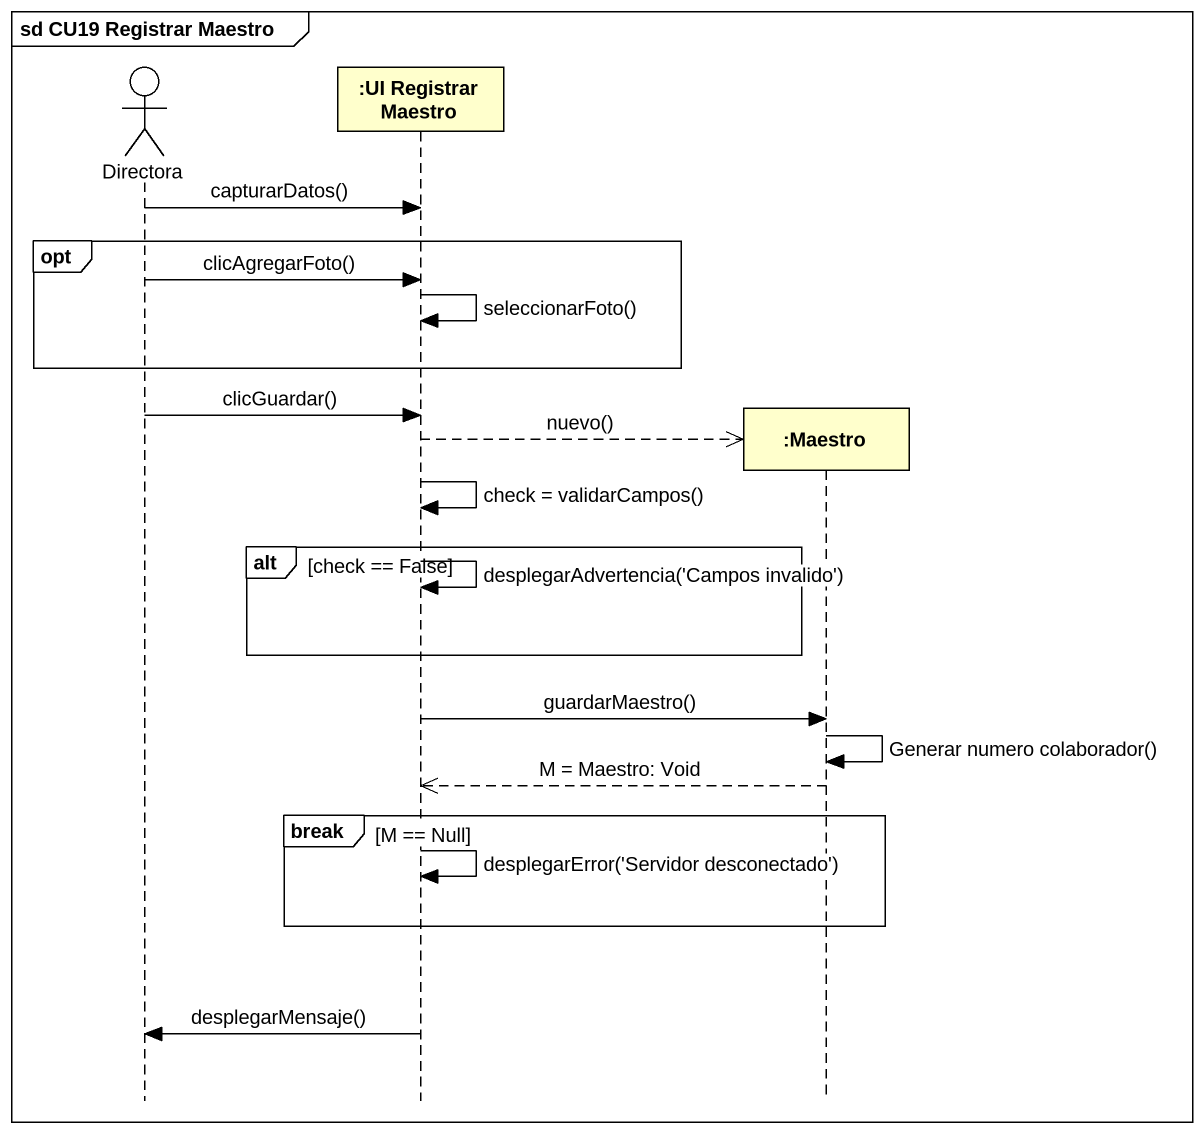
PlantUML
@startuml
mainframe sd CU19 Registrar Maestro
hide footbox
actor Directora
participant ":UI Registrar Maestro" as UI_Registrar_Maestro
participant ":Maestro" as Maestro

Directora -> UI_Registrar_Maestro : capturarDatos()
opt
  Directora -> UI_Registrar_Maestro : clicAgregarFoto()
  UI_Registrar_Maestro -> UI_Registrar_Maestro : seleccionarFoto()
end
Directora -> UI_Registrar_Maestro : clicGuardar()
UI_Registrar_Maestro -->> Maestro ** : nuevo()
UI_Registrar_Maestro -> UI_Registrar_Maestro : check = validarCampos()
alt check == False
  UI_Registrar_Maestro -> UI_Registrar_Maestro : desplegarAdvertencia('Campos invalido')
end
UI_Registrar_Maestro -> Maestro : guardarMaestro()
Maestro -> Maestro : Generar numero colaborador()
Maestro -->> UI_Registrar_Maestro : M = Maestro: Void
break M == Null
  UI_Registrar_Maestro -> UI_Registrar_Maestro : desplegarError('Servidor desconectado')
end
UI_Registrar_Maestro -> Directora : desplegarMensaje()
@enduml
